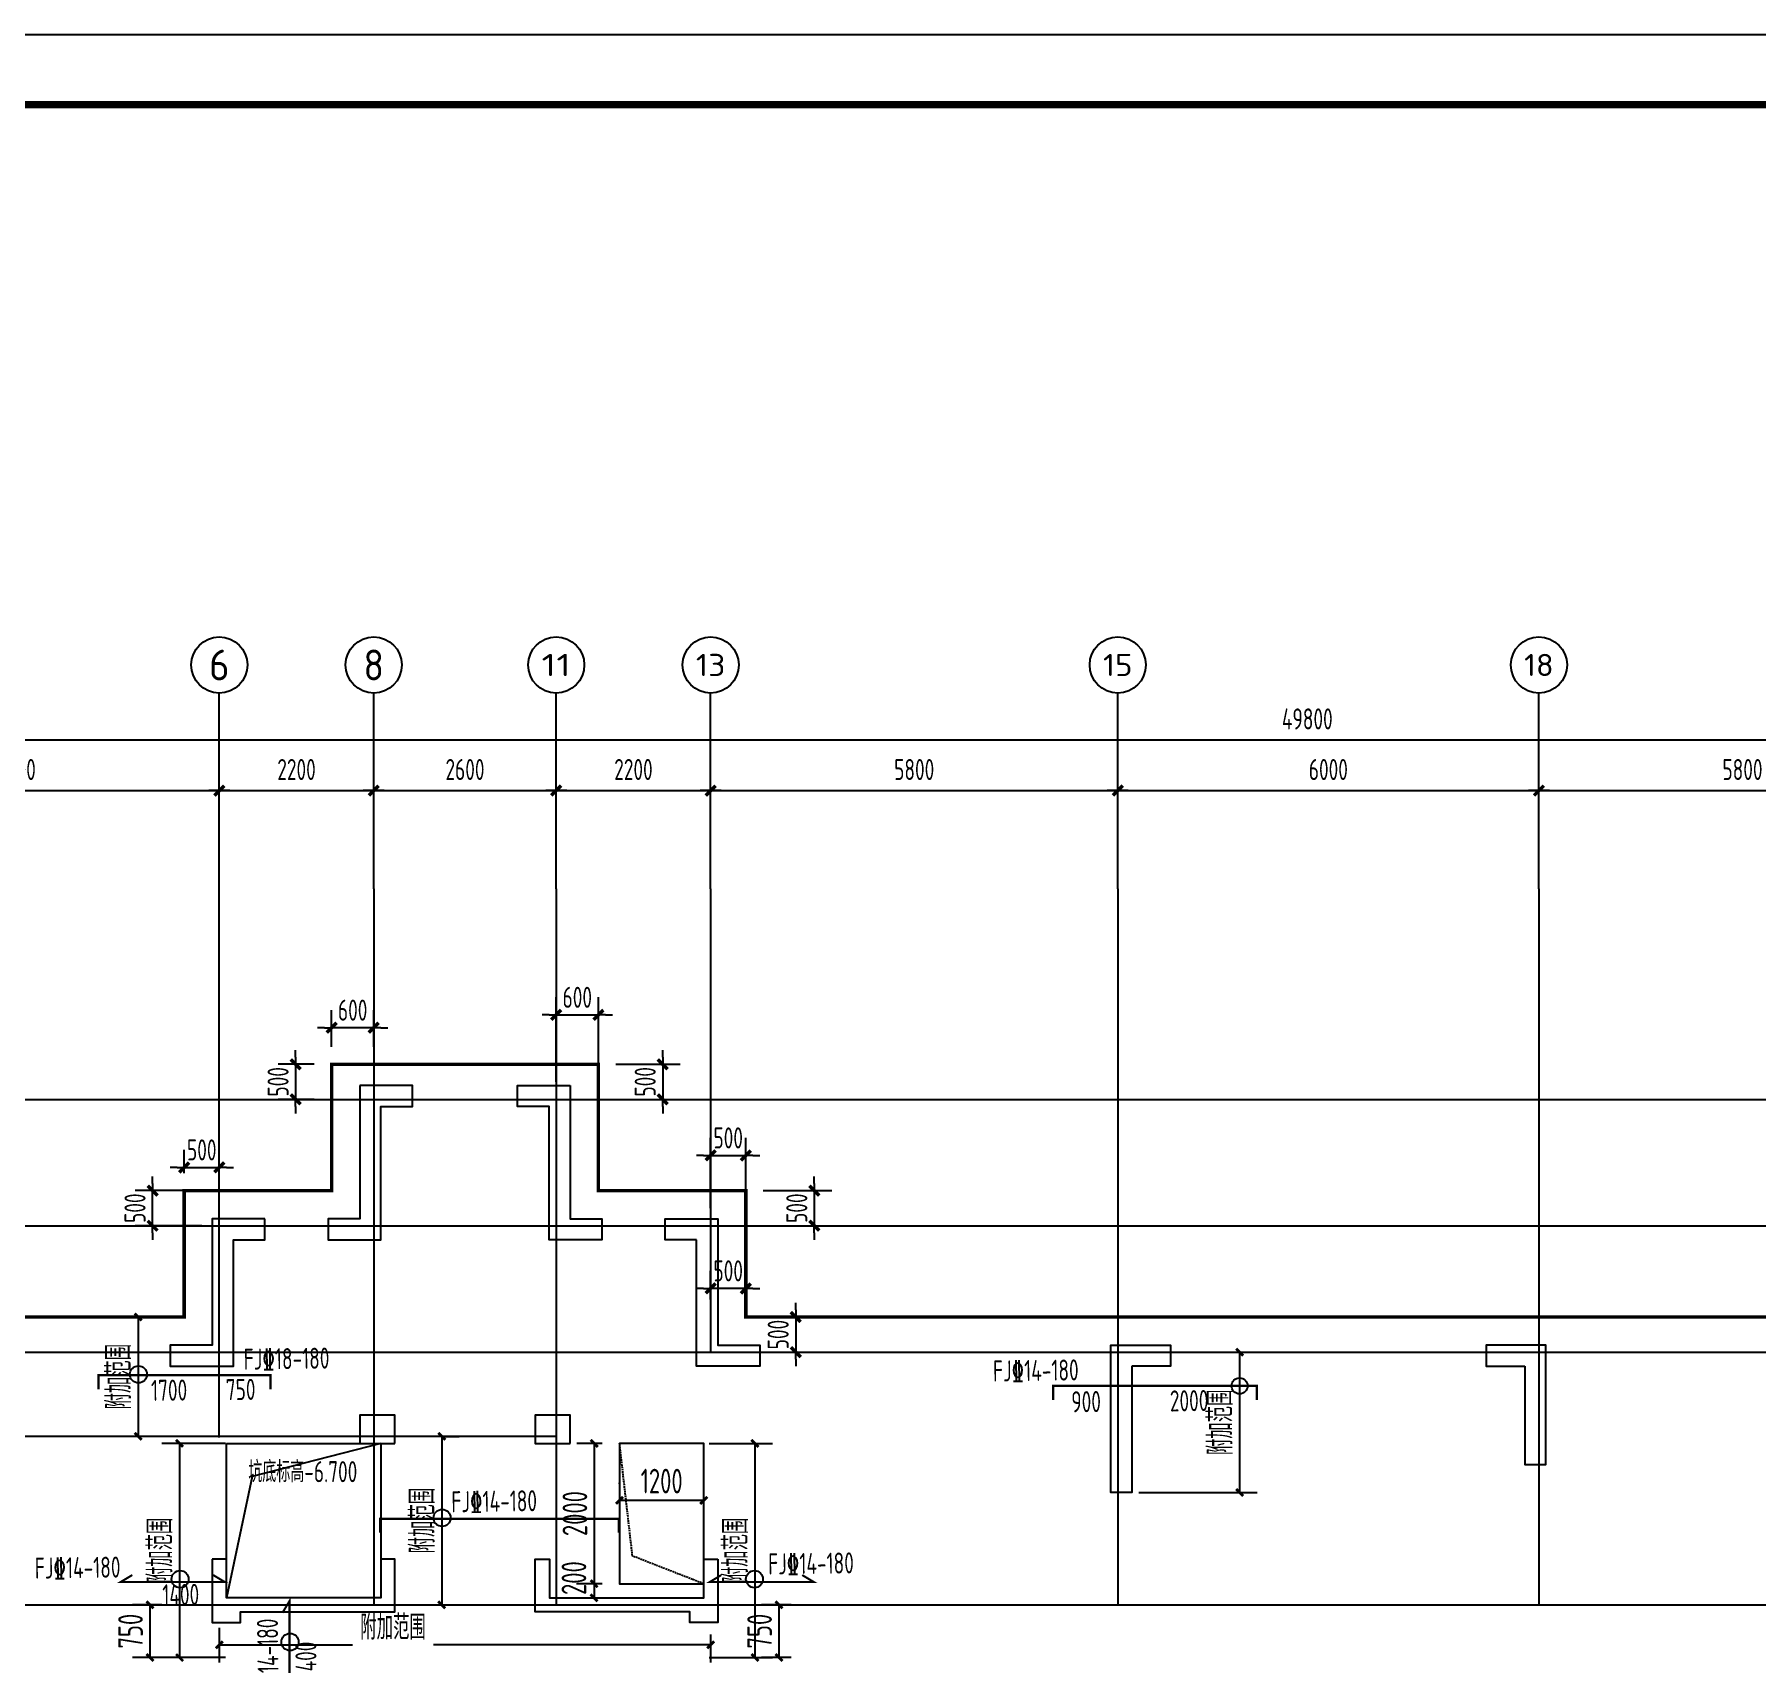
# Model space of a CAD drawing. Extents: x 627893 to 789462, y -407363 to 145317.
# Drawn here: x 681040 to 705575, y -290379 to -267174 of the extents above; entities that cross this region are included whole.
import ezdxf
from ezdxf.enums import TextEntityAlignment as Align

# ---------------------------------------------------------------- set-up
doc = ezdxf.new("R2010")
doc.units = 0
doc.header["$LTSCALE"] = 100
doc.linetypes.add('DASH', pattern=[0.35, 0.25, -0.1])
doc.layers.get('0').update_dxf_attribs({"linetype": 'CONTINUOUS'})
doc.layers.get('Defpoints').update_dxf_attribs({"linetype": 'CONTINUOUS'})
for name, color, linetype in [('AXIS', 3, 'CONTINUOUS'), ('AXIS_TEXT', 7, 'CONTINUOUS'), ('COLU', 255, 'CONTINUOUS'), ('DIM', 3, 'CONTINUOUS'), ('dim-wall', 7, 'CONTINUOUS'), ('dote', 253, 'CONTINUOUS'), ('JSK', 4, 'CONTINUOUS'), ('TEXT', 2, 'CONTINUOUS'), ('WALL', 255, 'CONTINUOUS'), ('Z-CT', 2, 'CONTINUOUS'), ('图框', 254, 'CONTINUOUS'), ('支座钢筋标注', 173, 'CONTINUOUS'), ('板底钢筋', 24, 'CONTINUOUS'), ('楼板负筋钢筋', 1, 'CONTINUOUS')]:
    doc.layers.add(name, color=color, linetype=linetype)
doc.styles.add('_TCH_AXIS', font='tssdeng.shx', dxfattribs={"width": 0.7, "bigfont": 'tssdchn.shx'})
doc.styles.add('COMPLEX', font='tssdeng.shx', dxfattribs={"width": 0.7, "bigfont": 'tssdchn.shx'})
doc.styles.add('dim_font', font='tssdeng.shx', dxfattribs={"width": 0.7, "bigfont": 'tssdchn.shx'})
doc.styles.add('Jgcad-DIM', font='tssdeng.shx', dxfattribs={"width": 0.7, "bigfont": 'tssdchn.shx'})
doc.styles.get("Standard").update_dxf_attribs({"font": 'tssdeng.shx', "width": 0.7, "bigfont": 'tssdchn.shx'})
doc.styles.add('TSSD_Dimension', font='Tssdeng.shx', dxfattribs={"width": 0.7, "bigfont": 'tssdchn.shx'})
doc.dimstyles.new('DIMN', dxfattribs={"dimtxt": 300, "dimasz": 1, "dimexe": 250, "dimexo": 300, "dimgap": 150, "dimtad": 1, "dimdec": 0, "dimzin": 0, "dimdsep": 46, "dimtxsty": 'dim_font', "dimblk": '_DIMX', "dimcen": 0.09, "dimclrt": 7, "dimadec": 0, "dimazin": 0, "dimtfac": 1, "dimtdec": 0, "dimtix": 1, "dimtmove": 2, "dimatfit": 3, "dimldrblk": '_DIMX', "dimfxl": 250, "dimtolj": 1, "dimtzin": 0, "dimarcsym": 0})
doc.dimstyles.new('JGCAD_100_117', dxfattribs={"dimtxt": 351, "dimasz": 100, "dimexe": 250, "dimexo": 250, "dimgap": 100, "dimtad": 1, "dimdec": 0, "dimdsep": 46, "dimtxsty": 'Jgcad-DIM', "dimblk1": 'ARCHTICK', "dimblk2": 'ARCHTICK', "dimsah": 1, "dimcen": 0.09, "dimclre": 7, "dimclrt": 1, "dimadec": 3, "dimazin": 0, "dimtfac": 1, "dimtdec": 4, "dimtix": 1, "dimtofl": 0, "dimtmove": 2, "dimatfit": 3, "dimfxl": 1, "dimtolj": 1, "dimtzin": 0, "dimarcsym": 0})
doc.dimstyles.new('TSSD_100_100$0', dxfattribs={"dimtxt": 300, "dimasz": 100, "dimexe": 250, "dimexo": 250, "dimgap": 100, "dimtad": 1, "dimdec": 0, "dimzin": 0, "dimdsep": 46, "dimtxsty": 'TSSD_Dimension', "dimblk": '_TSDBK', "dimblk1": '_TSDBK', "dimblk2": '_TSDBK', "dimsah": 1, "dimcen": 0, "dimclrt": 7, "dimadec": 0, "dimazin": 0, "dimtfac": 1, "dimtdec": 0, "dimtix": 1, "dimtmove": 2, "dimatfit": 3, "dimldrblk": '_TSDBK', "dimfxl": 1, "dimtolj": 1, "dimtzin": 0, "dimarcsym": 0})

# ---------------------------------------------------------------- blocks, each defined once
blk = doc.blocks.new('_AXISO')
blk.add_circle((0, 0), 0.5)
at = {"layer": 'AXIS_TEXT', "style": 'COMPLEX', "width": 1.041667}
blk.add_attdef('A', text='', height=0.56, dxfattribs=at).set_placement((-0.25, -0.28), (0.25, -0.28), align=Align.FIT)
blk = doc.blocks.new('_DIMX')
blk.add_line((-150, 0), (150, 0))
at = {"const_width": 50}
blk.add_lwpolyline([(-70, -70), (70, 70)], dxfattribs=at)
blk = doc.blocks.new('A$C35F87531')
at = {"layer": '图框'}
blk.add_lwpolyline([(0, 0), (0, 59400), (84100, 59400), (84100, 0)], close=True, dxfattribs=at)
at = {"layer": '图框', "const_width": 100}
blk.add_lwpolyline([(2500, 1000), (83100, 1000), (83100, 58400), (2500, 58400)], close=True, dxfattribs=at)
blk = doc.blocks.new('_ArchTick')
at = {"color": 0, "linetype": 'ByBlock', "const_width": 0.4}
blk.add_lwpolyline([(-0.5, -0.5), (0.5, 0.5)], dxfattribs=at)
blk = doc.blocks.new('*D757')
at = {"layer": 'Defpoints', "color": 0}
for p in [(689376, -288055), (689376, -288068), (690576, -288068)]:
    blk.add_point(p, dxfattribs=at)
at = {"layer": 'dim-wall', "color": 7, "lineweight": -2}
for p, q in [((689376, -287818), (689376, -287805)), ((690576, -287818), (690576, -287806))]:
    blk.add_line(p, q, dxfattribs=at)
at = {"layer": 'dim-wall', "color": 0, "lineweight": -2}
blk.add_line((690576, -288056), (689376, -288055), dxfattribs=at)
at = {"layer": 'dim-wall', "color": 0, "lineweight": -2, "xscale": 100, "yscale": 100, "zscale": 100}
for p, rotation in [((689376, -288055), 179.954628262561), ((690576, -288056), 359.954628262561)]:
    blk.add_blockref('_ArchTick', p, dxfattribs=dict(at, rotation=rotation))
at = {"layer": 'dim-wall', "color": 1, "insert": (689976, -287780), "char_height": 351, "attachment_point": 5, "rotation": 359.9546, "style": 'Jgcad-DIM'}
blk.add_mtext('\\A1;1200', dxfattribs=at)
blk = doc.blocks.new('*D758')
at = {"layer": 'Defpoints', "color": 0}
for p in [(689376, -287243), (689014, -289243), (689376, -289243)]:
    blk.add_point(p, dxfattribs=at)
at = {"layer": 'dim-wall', "color": 7, "lineweight": -2}
for p, q in [((689126, -287243), (688766, -287243)), ((689126, -289243), (688764, -289243))]:
    blk.add_line(p, q, dxfattribs=at)
at = {"layer": 'dim-wall', "color": 0, "lineweight": -2}
blk.add_line((689016, -287243), (689014, -289243), dxfattribs=at)
at = {"layer": 'dim-wall', "color": 0, "lineweight": -2, "xscale": 100, "yscale": 100, "zscale": 100}
for p, rotation in [((689016, -287243), 89.95462826923105), ((689014, -289243), 269.9546282692311)]:
    blk.add_blockref('_ArchTick', p, dxfattribs=dict(at, rotation=rotation))
at = {"layer": 'dim-wall', "color": 1, "insert": (688740, -288243), "char_height": 351, "attachment_point": 5, "rotation": 89.9546, "style": 'Jgcad-DIM'}
blk.add_mtext('\\A1;2000', dxfattribs=at)
blk = doc.blocks.new('*D759')
at = {"layer": 'Defpoints', "color": 0}
for p in [(689376, -289243), (688935, -289443), (689014, -289443)]:
    blk.add_point(p, dxfattribs=at)
at = {"layer": 'dim-wall', "color": 7, "lineweight": -2}
for p, q in [((689126, -289243), (688764, -289243)), ((689185, -289444), (689264, -289444))]:
    blk.add_line(p, q, dxfattribs=at)
at = {"layer": 'dim-wall', "color": 0, "lineweight": -2}
blk.add_line((689014, -289243), (689014, -289443), dxfattribs=at)
at = {"layer": 'dim-wall', "color": 0, "lineweight": -2, "xscale": 100, "yscale": 100, "zscale": 100}
for p, rotation in [((689014, -289243), 89.95462826923105), ((689014, -289443), 269.9546282692311)]:
    blk.add_blockref('_ArchTick', p, dxfattribs=dict(at, rotation=rotation))
at = {"layer": 'dim-wall', "color": 1, "insert": (688726, -289162), "char_height": 351, "attachment_point": 5, "rotation": 89.9546, "style": 'Jgcad-DIM'}
blk.add_mtext('\\A1;200', dxfattribs=at)
blk = doc.blocks.new('*D763')
at = {"layer": 'Defpoints', "color": 0}
for p in [(683674, -289620), (690674, -289714), (683674, -290113)]:
    blk.add_point(p, dxfattribs=at)
at = {"layer": 'dim-wall', "color": 7, "lineweight": -2}
for p, q in [((683674, -289870), (683674, -290363)), ((690674, -289964), (690674, -290363))]:
    blk.add_line(p, q, dxfattribs=at)
at = {"layer": 'dim-wall', "color": 0, "lineweight": -2}
for p, q in [((683674, -290113), (685572, -290113)), ((690674, -290113), (686727, -290113))]:
    blk.add_line(p, q, dxfattribs=at)
at = {"layer": 'dim-wall', "color": 0, "lineweight": -2, "xscale": 100, "yscale": 100, "zscale": 100, "rotation": 180}
blk.add_blockref('_ArchTick', (683674, -290113), dxfattribs=at)
at = {"layer": 'dim-wall', "color": 0, "lineweight": -2, "xscale": 100, "yscale": 100, "zscale": 100}
blk.add_blockref('_ArchTick', (690674, -290113), dxfattribs=at)
at = {"layer": 'dim-wall', "color": 1, "insert": (686149, -289863), "char_height": 351, "attachment_point": 5, "style": 'Jgcad-DIM'}
blk.add_mtext('\\A1;附加范围', dxfattribs=at)
blk = doc.blocks.new('*D764')
at = {"layer": 'Defpoints', "color": 0}
for p in [(684010, -287243), (683107, -290293), (684010, -290293)]:
    blk.add_point(p, dxfattribs=at)
at = {"layer": 'dim-wall', "color": 7, "lineweight": -2}
for p, q in [((683760, -287243), (682857, -287243)), ((683760, -290293), (682857, -290293))]:
    blk.add_line(p, q, dxfattribs=at)
at = {"layer": 'dim-wall', "color": 0, "lineweight": -2}
blk.add_line((683107, -287243), (683107, -290293), dxfattribs=at)
at = {"layer": 'dim-wall', "color": 0, "lineweight": -2, "xscale": 100, "yscale": 100, "zscale": 100}
for p, rotation in [((683107, -287243), 90), ((683107, -290293), 270)]:
    blk.add_blockref('_ArchTick', p, dxfattribs=dict(at, rotation=rotation))
at = {"layer": 'dim-wall', "color": 1, "insert": (682832, -288768), "char_height": 351, "attachment_point": 5, "rotation": 90, "style": 'Jgcad-DIM'}
blk.add_mtext('\\A1;\\A1;附加范围', dxfattribs=at)
blk = doc.blocks.new('*D765')
at = {"layer": 'Defpoints', "color": 0}
for p in [(686624, -287143), (686743, -289543), (686843, -289543)]:
    blk.add_point(p, dxfattribs=at)
at = {"layer": 'dim-wall', "color": 0, "lineweight": -2}
blk.add_line((686843, -287143), (686843, -289543), dxfattribs=at)
at = {"layer": 'dim-wall', "color": 7, "lineweight": -2}
for p, q in [((686874, -287143), (687093, -287143)), ((686993, -289543), (687093, -289543))]:
    blk.add_line(p, q, dxfattribs=at)
at = {"layer": 'dim-wall', "color": 0, "lineweight": -2, "xscale": 100, "yscale": 100, "zscale": 100}
for p, rotation in [((686843, -287143), 90), ((686843, -289543), 270)]:
    blk.add_blockref('_ArchTick', p, dxfattribs=dict(at, rotation=rotation))
at = {"layer": 'dim-wall', "color": 1, "insert": (686568, -288343), "char_height": 351, "attachment_point": 5, "rotation": 90, "style": 'Jgcad-DIM'}
blk.add_mtext('\\A1;\\A1;附加范围', dxfattribs=at)
blk = doc.blocks.new('*D766')
at = {"layer": 'Defpoints', "color": 0}
for p in [(682655, -285443), (682517, -287143), (682677, -287143)]:
    blk.add_point(p, dxfattribs=at)
at = {"layer": 'dim-wall', "color": 7, "lineweight": -2}
for p, q in [((682405, -285443), (682267, -285443)), ((682427, -287143), (682267, -287143))]:
    blk.add_line(p, q, dxfattribs=at)
at = {"layer": 'dim-wall', "color": 0, "lineweight": -2}
blk.add_line((682517, -285443), (682517, -287143), dxfattribs=at)
at = {"layer": 'dim-wall', "color": 0, "lineweight": -2, "xscale": 100, "yscale": 100, "zscale": 100}
for p, rotation in [((682517, -285443), 90), ((682517, -287143), 270)]:
    blk.add_blockref('_ArchTick', p, dxfattribs=dict(at, rotation=rotation))
at = {"layer": 'dim-wall', "color": 1, "insert": (682241, -286293), "char_height": 351, "attachment_point": 5, "rotation": 90, "style": 'Jgcad-DIM'}
blk.add_mtext('\\A1;\\A1;附加范围', dxfattribs=at)
blk = doc.blocks.new('*D776')
at = {"layer": 'Defpoints', "color": 0}
for p in [(683107, -289543), (682685, -290293), (683107, -290293)]:
    blk.add_point(p, dxfattribs=at)
at = {"layer": 'dim-wall', "color": 7, "lineweight": -2}
for p, q in [((682857, -289543), (682435, -289543)), ((682857, -290293), (682435, -290293))]:
    blk.add_line(p, q, dxfattribs=at)
at = {"layer": 'dim-wall', "color": 0, "lineweight": -2}
blk.add_line((682685, -289543), (682685, -290293), dxfattribs=at)
at = {"layer": 'dim-wall', "color": 0, "lineweight": -2, "xscale": 100, "yscale": 100, "zscale": 100}
for p, rotation in [((682685, -289543), 90), ((682685, -290293), 270)]:
    blk.add_blockref('_ArchTick', p, dxfattribs=dict(at, rotation=rotation))
at = {"layer": 'dim-wall', "color": 1, "insert": (682409, -289918), "char_height": 351, "attachment_point": 5, "rotation": 90, "style": 'Jgcad-DIM'}
blk.add_mtext('\\A1;750', dxfattribs=at)
blk = doc.blocks.new('*D777')
at = {"layer": 'Defpoints', "color": 0}
for p in [(690402, -287243), (690402, -290293), (691305, -290293)]:
    blk.add_point(p, dxfattribs=at)
at = {"layer": 'dim-wall', "color": 7, "lineweight": -2}
for p, q in [((690652, -287243), (691555, -287243)), ((690652, -290293), (691555, -290293))]:
    blk.add_line(p, q, dxfattribs=at)
at = {"layer": 'dim-wall', "color": 0, "lineweight": -2}
blk.add_line((691305, -287243), (691305, -290293), dxfattribs=at)
at = {"layer": 'dim-wall', "color": 0, "lineweight": -2, "xscale": 100, "yscale": 100, "zscale": 100}
for p, rotation in [((691305, -287243), 90), ((691305, -290293), 270)]:
    blk.add_blockref('_ArchTick', p, dxfattribs=dict(at, rotation=rotation))
at = {"layer": 'dim-wall', "color": 1, "insert": (691030, -288768), "char_height": 351, "attachment_point": 5, "rotation": 90, "style": 'Jgcad-DIM'}
blk.add_mtext('\\A1;\\A1;附加范围', dxfattribs=at)
blk = doc.blocks.new('*D778')
at = {"layer": 'Defpoints', "color": 0}
for p in [(692069, -289543), (691647, -290293), (692069, -290293)]:
    blk.add_point(p, dxfattribs=at)
at = {"layer": 'dim-wall', "color": 7, "lineweight": -2}
for p, q in [((691819, -289543), (691397, -289543)), ((691819, -290293), (691397, -290293))]:
    blk.add_line(p, q, dxfattribs=at)
at = {"layer": 'dim-wall', "color": 0, "lineweight": -2}
blk.add_line((691647, -289543), (691647, -290293), dxfattribs=at)
at = {"layer": 'dim-wall', "color": 0, "lineweight": -2, "xscale": 100, "yscale": 100, "zscale": 100}
for p, rotation in [((691647, -289543), 90), ((691647, -290293), 270)]:
    blk.add_blockref('_ArchTick', p, dxfattribs=dict(at, rotation=rotation))
at = {"layer": 'dim-wall', "color": 1, "insert": (691371, -289918), "char_height": 351, "attachment_point": 5, "rotation": 90, "style": 'Jgcad-DIM'}
blk.add_mtext('\\A1;750', dxfattribs=at)
blk = doc.blocks.new('*D779')
at = {"layer": 'Defpoints', "color": 0}
for p in [(696474, -285943), (696524, -287943), (698210, -287943)]:
    blk.add_point(p, dxfattribs=at)
at = {"layer": 'dim-wall', "color": 7, "lineweight": -2}
for p, q in [((696724, -285943), (698460, -285943)), ((696774, -287943), (698460, -287943))]:
    blk.add_line(p, q, dxfattribs=at)
at = {"layer": 'dim-wall', "color": 0, "lineweight": -2}
blk.add_line((698210, -285943), (698210, -287943), dxfattribs=at)
at = {"layer": 'dim-wall', "color": 0, "lineweight": -2, "xscale": 100, "yscale": 100, "zscale": 100}
for p, rotation in [((698210, -285943), 90), ((698210, -287943), 270)]:
    blk.add_blockref('_ArchTick', p, dxfattribs=dict(at, rotation=rotation))
at = {"layer": 'dim-wall', "color": 1, "insert": (697934, -286943), "char_height": 351, "attachment_point": 5, "rotation": 90, "style": 'Jgcad-DIM'}
blk.add_mtext('\\A1;\\A1;\\A1;附加范围', dxfattribs=at)
blk = doc.blocks.new('_TSDBK')
blk.add_line((-1, 0), (0, 0))
at = {"const_width": 0.5}
blk.add_lwpolyline([(-0.7, -0.7), (0.7, 0.7)], dxfattribs=at)
blk = doc.blocks.new('*D921')
at = {"layer": 'Defpoints', "color": 0}
for p in [(691174, -283142), (690674, -284143), (691174, -284143)]:
    blk.add_point(p, dxfattribs=at)
at = {"layer": 'DIM', "color": 0, "lineweight": -2}
for p, q in [((690674, -283893), (690674, -282892)), ((691174, -283893), (691174, -282892)), ((690574, -283142), (690474, -283142)), ((690674, -283142), (691174, -283142)), ((691274, -283142), (691374, -283142))]:
    blk.add_line(p, q, dxfattribs=at)
at = {"layer": 'DIM', "color": 0, "lineweight": -2, "xscale": 100, "yscale": 100, "zscale": 100}
blk.add_blockref('_TSDBK', (690674, -283142), dxfattribs=at)
at = {"layer": 'DIM', "color": 0, "lineweight": -2, "xscale": 100, "yscale": 100, "zscale": 100, "rotation": 180}
blk.add_blockref('_TSDBK', (691174, -283142), dxfattribs=at)
at = {"layer": 'DIM', "color": 7, "insert": (690924, -282892), "char_height": 300, "attachment_point": 5, "style": 'TSSD_Dimension'}
blk.add_mtext('\\A1;500', dxfattribs=at)
blk = doc.blocks.new('*D922')
at = {"layer": 'Defpoints', "color": 0}
for p in [(691174, -283643), (691174, -284143), (692151, -284143)]:
    blk.add_point(p, dxfattribs=at)
at = {"layer": 'DIM', "color": 0, "lineweight": -2}
for p, q in [((692151, -283543), (692151, -283443)), ((691424, -283643), (692401, -283643)), ((692151, -283643), (692151, -284143)), ((691424, -284143), (692401, -284143)), ((692151, -284243), (692151, -284343))]:
    blk.add_line(p, q, dxfattribs=at)
at = {"layer": 'DIM', "color": 0, "lineweight": -2, "xscale": 100, "yscale": 100, "zscale": 100}
for p, rotation in [((692151, -283643), 270), ((692151, -284143), 90)]:
    blk.add_blockref('_TSDBK', p, dxfattribs=dict(at, rotation=rotation))
at = {"layer": 'DIM', "color": 7, "insert": (691901, -283893), "char_height": 300, "attachment_point": 5, "rotation": 90, "style": 'TSSD_Dimension'}
blk.add_mtext('\\A1;500', dxfattribs=at)
blk = doc.blocks.new('*D923')
at = {"layer": 'Defpoints', "color": 0}
for p in [(691174, -285443), (691174, -285943), (691886, -285943)]:
    blk.add_point(p, dxfattribs=at)
at = {"layer": 'DIM', "color": 0, "lineweight": -2}
for p, q in [((691886, -285343), (691886, -285243)), ((691424, -285443), (692136, -285443)), ((691886, -285443), (691886, -285943)), ((691424, -285943), (692136, -285943)), ((691886, -286043), (691886, -286143))]:
    blk.add_line(p, q, dxfattribs=at)
at = {"layer": 'DIM', "color": 0, "lineweight": -2, "xscale": 100, "yscale": 100, "zscale": 100}
for p, rotation in [((691886, -285443), 270), ((691886, -285943), 90)]:
    blk.add_blockref('_TSDBK', p, dxfattribs=dict(at, rotation=rotation))
at = {"layer": 'DIM', "color": 7, "insert": (691636, -285693), "char_height": 300, "attachment_point": 5, "rotation": 90, "style": 'TSSD_Dimension'}
blk.add_mtext('\\A1;500', dxfattribs=at)
blk = doc.blocks.new('*D924')
at = {"layer": 'Defpoints', "color": 0}
for p in [(690674, -285036), (690674, -285443), (691174, -285443)]:
    blk.add_point(p, dxfattribs=at)
at = {"layer": 'DIM', "color": 0, "lineweight": -2}
for p, q in [((690674, -285193), (690674, -284786)), ((691174, -285193), (691174, -284786)), ((690574, -285036), (690474, -285036)), ((691174, -285036), (690674, -285036)), ((691274, -285036), (691374, -285036))]:
    blk.add_line(p, q, dxfattribs=at)
at = {"layer": 'DIM', "color": 0, "lineweight": -2, "xscale": 100, "yscale": 100, "zscale": 100}
blk.add_blockref('_TSDBK', (690674, -285036), dxfattribs=at)
at = {"layer": 'DIM', "color": 0, "lineweight": -2, "xscale": 100, "yscale": 100, "zscale": 100, "rotation": 180}
blk.add_blockref('_TSDBK', (691174, -285036), dxfattribs=at)
at = {"layer": 'DIM', "color": 7, "insert": (690924, -284786), "char_height": 300, "attachment_point": 5, "style": 'TSSD_Dimension'}
blk.add_mtext('\\A1;500', dxfattribs=at)
blk = doc.blocks.new('*D925')
at = {"layer": 'Defpoints', "color": 0}
for p in [(689074, -281139), (688474, -282343), (689074, -282343)]:
    blk.add_point(p, dxfattribs=at)
at = {"layer": 'DIM', "color": 0, "lineweight": -2}
for p, q in [((688474, -282093), (688474, -280889)), ((689074, -282093), (689074, -280889)), ((688374, -281139), (688274, -281139)), ((688474, -281139), (689074, -281139)), ((689174, -281139), (689274, -281139))]:
    blk.add_line(p, q, dxfattribs=at)
at = {"layer": 'DIM', "color": 0, "lineweight": -2, "xscale": 100, "yscale": 100, "zscale": 100}
blk.add_blockref('_TSDBK', (688474, -281139), dxfattribs=at)
at = {"layer": 'DIM', "color": 0, "lineweight": -2, "xscale": 100, "yscale": 100, "zscale": 100, "rotation": 180}
blk.add_blockref('_TSDBK', (689074, -281139), dxfattribs=at)
at = {"layer": 'DIM', "color": 7, "insert": (688774, -280889), "char_height": 300, "attachment_point": 5, "style": 'TSSD_Dimension'}
blk.add_mtext('\\A1;600', dxfattribs=at)
blk = doc.blocks.new('*D926')
at = {"layer": 'Defpoints', "color": 0}
for p in [(689074, -281843), (689074, -282343), (689991, -282343)]:
    blk.add_point(p, dxfattribs=at)
at = {"layer": 'DIM', "color": 0, "lineweight": -2}
for p, q in [((689991, -281743), (689991, -281643)), ((689324, -281843), (690241, -281843)), ((689991, -281843), (689991, -282343)), ((689324, -282343), (690241, -282343)), ((689991, -282443), (689991, -282543))]:
    blk.add_line(p, q, dxfattribs=at)
at = {"layer": 'DIM', "color": 0, "lineweight": -2, "xscale": 100, "yscale": 100, "zscale": 100}
for p, rotation in [((689991, -281843), 270), ((689991, -282343), 90)]:
    blk.add_blockref('_TSDBK', p, dxfattribs=dict(at, rotation=rotation))
at = {"layer": 'DIM', "color": 7, "insert": (689741, -282093), "char_height": 300, "attachment_point": 5, "rotation": 90, "style": 'TSSD_Dimension'}
blk.add_mtext('\\A1;500', dxfattribs=at)
blk = doc.blocks.new('*D927')
at = {"layer": 'Defpoints', "color": 0}
for p in [(685274, -281322), (685274, -281843), (685874, -281843)]:
    blk.add_point(p, dxfattribs=at)
at = {"layer": 'DIM', "color": 0, "lineweight": -2}
for p, q in [((685274, -281593), (685274, -281072)), ((685874, -281593), (685874, -281072)), ((685174, -281322), (685074, -281322)), ((685874, -281322), (685274, -281322)), ((685974, -281322), (686074, -281322))]:
    blk.add_line(p, q, dxfattribs=at)
at = {"layer": 'DIM', "color": 0, "lineweight": -2, "xscale": 100, "yscale": 100, "zscale": 100}
blk.add_blockref('_TSDBK', (685274, -281322), dxfattribs=at)
at = {"layer": 'DIM', "color": 0, "lineweight": -2, "xscale": 100, "yscale": 100, "zscale": 100, "rotation": 180}
blk.add_blockref('_TSDBK', (685874, -281322), dxfattribs=at)
at = {"layer": 'DIM', "color": 7, "insert": (685574, -281072), "char_height": 300, "attachment_point": 5, "style": 'TSSD_Dimension'}
blk.add_mtext('\\A1;600', dxfattribs=at)
blk = doc.blocks.new('*D928')
at = {"layer": 'Defpoints', "color": 0}
for p in [(685274, -281843), (684761, -282343), (685274, -282343)]:
    blk.add_point(p, dxfattribs=at)
at = {"layer": 'DIM', "color": 0, "lineweight": -2}
for p, q in [((684761, -281743), (684761, -281643)), ((685024, -281843), (684511, -281843)), ((684761, -281843), (684761, -282343)), ((685024, -282343), (684511, -282343)), ((684761, -282443), (684761, -282543))]:
    blk.add_line(p, q, dxfattribs=at)
at = {"layer": 'DIM', "color": 0, "lineweight": -2, "xscale": 100, "yscale": 100, "zscale": 100}
for p, rotation in [((684761, -281843), 270), ((684761, -282343), 90)]:
    blk.add_blockref('_TSDBK', p, dxfattribs=dict(at, rotation=rotation))
at = {"layer": 'DIM', "color": 7, "insert": (684511, -282093), "char_height": 300, "attachment_point": 5, "rotation": 90, "style": 'TSSD_Dimension'}
blk.add_mtext('\\A1;500', dxfattribs=at)
blk = doc.blocks.new('*D929')
at = {"layer": 'Defpoints', "color": 0}
for p in [(682723, -283643), (683674, -283643), (683674, -284143)]:
    blk.add_point(p, dxfattribs=at)
at = {"layer": 'DIM', "color": 0, "lineweight": -2}
for p, q in [((682723, -283543), (682723, -283443)), ((683424, -283643), (682473, -283643)), ((682723, -284143), (682723, -283643)), ((683424, -284143), (682473, -284143)), ((682723, -284243), (682723, -284343))]:
    blk.add_line(p, q, dxfattribs=at)
at = {"layer": 'DIM', "color": 0, "lineweight": -2, "xscale": 100, "yscale": 100, "zscale": 100}
for p, rotation in [((682723, -283643), 270), ((682723, -284143), 90)]:
    blk.add_blockref('_TSDBK', p, dxfattribs=dict(at, rotation=rotation))
at = {"layer": 'DIM', "color": 7, "insert": (682473, -283893), "char_height": 300, "attachment_point": 5, "rotation": 90, "style": 'TSSD_Dimension'}
blk.add_mtext('\\A1;500', dxfattribs=at)
blk = doc.blocks.new('*D930')
at = {"layer": 'Defpoints', "color": 0}
for p in [(683674, -283313), (683174, -283643), (683674, -283643)]:
    blk.add_point(p, dxfattribs=at)
at = {"layer": 'DIM', "color": 0, "lineweight": -2}
for p, q in [((683174, -283393), (683174, -283063)), ((683674, -283393), (683674, -283063)), ((683074, -283313), (682974, -283313)), ((683174, -283313), (683674, -283313)), ((683774, -283313), (683874, -283313))]:
    blk.add_line(p, q, dxfattribs=at)
at = {"layer": 'DIM', "color": 0, "lineweight": -2, "xscale": 100, "yscale": 100, "zscale": 100}
blk.add_blockref('_TSDBK', (683174, -283313), dxfattribs=at)
at = {"layer": 'DIM', "color": 0, "lineweight": -2, "xscale": 100, "yscale": 100, "zscale": 100, "rotation": 180}
blk.add_blockref('_TSDBK', (683674, -283313), dxfattribs=at)
at = {"layer": 'DIM', "color": 7, "insert": (683424, -283063), "char_height": 300, "attachment_point": 5, "style": 'TSSD_Dimension'}
blk.add_mtext('\\A1;500', dxfattribs=at)

msp = doc.modelspace()

# ---------------------------------------------------------------- linework, layer by layer
at = {"layer": 'AXIS'}
for p, q in [((683674, -279342.3), (683674, -276555.5)), ((685874, -279342.3), (685874, -276555.5)), ((688474, -279342.3), (688474, -276555.5)), ((690674, -279342.3), (690674, -276555.5)), ((696474, -279342.3), (696474, -276555.5)), ((702474, -279342.3), (702474, -276555.5))]:
    msp.add_line(p, q, dxfattribs=at)
at = {"layer": 'COLU'}
for points in [[(686174, -287243.3), (686174, -286843.3), (685674, -286843.3), (685674, -287243.3)], [(688674, -287243.3), (688674, -286843.3), (688174, -286843.3), (688174, -287243.3)]]:
    msp.add_lwpolyline(points, close=True, dxfattribs=at)
at = {"layer": 'dim-wall'}
for centre, radius in [((682521.3, -286260.2), 121.8), ((698209.6, -286423.8), 113.9), ((686847.7, -288304.6), 121.8), ((683114.6, -289177.1), 121.8), ((691297.8, -289177.1), 121.8), ((684681.2, -290072.2), 121.8)]:
    msp.add_circle(centre, radius, dxfattribs=at)
at = {"layer": 'dote'}
for p, q in [((683674, -287159.5), (683674, -279342.3)), ((685874, -279342.3), (685874, -289543.3)), ((688474, -279342.3), (688474, -289543.3)), ((690674, -279342.3), (690674, -285943.3)), ((696474, -279342.3), (696474, -289543.3)), ((702474, -279342.3), (702474, -289543.3)), ((671970.6, -282343.3), (726174, -282343.3)), ((671970.6, -284143.3), (726174, -284143.3)), ((671970.6, -285943.3), (726174, -285943.3)), ((688474, -287143.3), (671970.6, -287143.3)), ((671970.6, -289543.3), (726174, -289543.3))]:
    msp.add_line(p, q, dxfattribs=at)
at = {"layer": 'JSK'}
for p, q in [((685974, -287243.3), (684139.9, -287713.2)), ((684139.9, -287713.2), (683774, -289443.3))]:
    msp.add_line(p, q, dxfattribs=at)
for points in [[(683774, -287243.3), (685974, -287243.3), (685974, -289443.3), (683774, -289443.3)], [(690576, -289243.3), (690576, -287243.3), (689376, -287243.3), (689376, -289243.3)]]:
    msp.add_lwpolyline(points, close=True, dxfattribs=at)
at = {"layer": 'JSK', "linetype": 'DASH'}
msp.add_lwpolyline([(690576, -289243.3), (689560.4, -288847.8), (689376, -287243.3)], dxfattribs=at)
at = {"layer": 'WALL'}
for points in [[(685674, -282143.3), (685674, -284043.3), (685224, -284043.3), (685224, -284343.3), (685974, -284343.3), (685974, -282443.3), (686424, -282443.3), (686424, -282143.3)], [(688674, -282143.3), (688674, -284043.3), (689124, -284043.3), (689124, -284343.3), (688374, -284343.3), (688374, -282443.3), (687924, -282443.3), (687924, -282143.3)], [(684324, -284043.3), (683574, -284043.3), (683574, -285843.3), (682974, -285843.3), (682974, -286143.3), (683874, -286143.3), (683874, -284343.3), (684324, -284343.3)], [(690474, -284343.3), (690024, -284343.3), (690024, -284043.3), (690774, -284043.3), (690774, -285843.3), (691374, -285843.3), (691374, -286143.3), (690474, -286143.3)], [(696674, -286143.3), (696674, -287943.3), (696374, -287943.3), (696374, -285843.3), (697224, -285843.3), (697224, -286143.3)], [(702274, -286143.3), (702274, -287543.3), (702574, -287543.3), (702574, -285843.3), (701724, -285843.3), (701724, -286143.3)], [(683574, -288893.3), (683574, -289793.3), (683974, -289793.3), (683974, -289643.3), (686174, -289643.3), (686174, -288893.3), (685974, -288893.3), (685974, -289443.3), (683774, -289443.3), (683774, -288893.3)], [(690776, -288893.3), (690776, -289793.3), (690376, -289793.3), (690376, -289643.3), (688176, -289643.3), (688176, -288893.3), (688376, -288893.3), (688376, -289443.3), (690576, -289443.3), (690576, -288893.3)]]:
    msp.add_lwpolyline(points, close=True, dxfattribs=at)
at = {"layer": 'Z-CT', "const_width": 50}
msp.add_lwpolyline([(719074, -295743.3), (704474, -295743.3), (704474, -297543.3), (694474, -297543.3), (694474, -295743.3), (679874, -295743.3), (679874, -297543.3), (677774, -297543.3), (676274, -299043.3), (675263.7, -299043.3), (673774, -297543.3), (673774, -285443.3), (683174, -285443.3), (683174, -283643.3), (685274, -283643.3), (685274, -281843.3), (689074, -281843.3), (689074, -283643.3), (691174, -283643.3), (691174, -285443.3), (707774, -285443.3)], dxfattribs=at)
at = {"layer": '板底钢筋', "const_width": 30}
for points in [[(682434.5, -289118.3), (682267.8, -289218.3), (683753.2, -289218.3), (683586.5, -289118.3)], [(691977.9, -289118.3), (692144.6, -289218.3), (690659.2, -289218.3), (690825.9, -289118.3)], [(684573.7, -290671.3), (684673.7, -290837.9), (684673.7, -289489), (684573.7, -289655.7)]]:
    msp.add_lwpolyline(points, dxfattribs=at)
at = {"layer": '楼板负筋钢筋', "const_width": 35}
for points in [[(681954, -286472.3), (681954, -286272.3), (684404, -286272.3), (684404, -286472.3)], [(695553.3, -286623.8), (695553.3, -286423.8), (698454, -286423.8), (698454, -286623.8)], [(685967.9, -288516.7), (685967.9, -288316.7), (689366.6, -288316.7), (689366.6, -288516.7)]]:
    msp.add_lwpolyline(points, dxfattribs=at)

# ---------------------------------------------------------------- block references
at = {"layer": 'AXIS'}
ref = msp.add_blockref('_AXISO', (683674, -276155.5), dxfattribs=dict(at, xscale=800, yscale=800, zscale=800))
ref.add_attrib('A', '6', dxfattribs={"layer": 'AXIS_TEXT', "height": 438.4, "style": '_TCH_AXIS', "width": 1.333333}).set_placement((683527.9, -276374.7), (683820.1, -276374.7), align=Align.FIT)
ref = msp.add_blockref('_AXISO', (685874, -276155.5), dxfattribs=dict(at, xscale=800, yscale=800, zscale=800))
ref.add_attrib('A', '8', dxfattribs={"layer": 'AXIS_TEXT', "height": 438.4, "style": '_TCH_AXIS', "width": 1.238095}).set_placement((685727.9, -276374.7), (686020.1, -276374.7), align=Align.FIT)
ref = msp.add_blockref('_AXISO', (688474, -276155.5), dxfattribs=dict(at, xscale=800, yscale=800, zscale=800))
ref.add_attrib('A', '11', dxfattribs={"layer": 'AXIS_TEXT', "height": 315.75, "style": '_TCH_AXIS', "width": 1.650794}).set_placement((688263.5, -276313.4), (688684.5, -276313.4), align=Align.FIT)
ref = msp.add_blockref('_AXISO', (690674, -276155.5), dxfattribs=dict(at, xscale=800, yscale=800, zscale=800))
ref.add_attrib('A', '13', dxfattribs={"layer": 'AXIS_TEXT', "height": 315.75, "style": '_TCH_AXIS', "width": 1.155556}).set_placement((690463.5, -276313.4), (690884.5, -276313.4), align=Align.FIT)
ref = msp.add_blockref('_AXISO', (696474, -276155.5), dxfattribs=dict(at, xscale=800, yscale=800, zscale=800))
ref.add_attrib('A', '15', dxfattribs={"layer": 'AXIS_TEXT', "height": 315.75, "style": '_TCH_AXIS', "width": 1.155556}).set_placement((696263.5, -276313.4), (696684.5, -276313.4), align=Align.FIT)
ref = msp.add_blockref('_AXISO', (702474, -276155.5), dxfattribs=dict(at, xscale=800, yscale=800, zscale=800))
ref.add_attrib('A', '18', dxfattribs={"layer": 'AXIS_TEXT', "height": 315.75, "style": '_TCH_AXIS', "width": 1.155556}).set_placement((702263.5, -276313.4), (702684.5, -276313.4), align=Align.FIT)
at = {"layer": '图框'}
msp.add_blockref('A$C35F87531', (657905.8, -326574.4), dxfattribs=at)

# ---------------------------------------------------------------- texts
at = {"layer": 'TEXT', "width": 0.7}
msp.add_text('坑底标高-6.700', height=300, dxfattribs=at).set_placement((684086.8, -287885.9), align=Align.BOTTOM_LEFT)
at = {"layer": '支座钢筋标注', "color": 47, "width": 0.7}
for s, rotation, p in [('FJ%%13218-180', 0.81971, (684023.2, -286194.5)), ('FJ%%13214-180', 0.81971, (694697.8, -286363.3)), ('1700', 0.81971, (682703.5, -286639.6)), ('750', 0.81971, (683768, -286628.7)), ('900', 0.81971, (695813.8, -286801.9)), ('2000', 0.81971, (697218.2, -286789.4)), ('FJ%%13214-180', 0.81971, (686981.2, -288226)), ('FJ%%13214-180', 0.81971, (681047.2, -289171.3)), ('FJ%%13214-180', 0.81971, (691495, -289112.1)), ('1400', 0.81971, (682864.1, -289550.3)), ('FJ%%13214-180', 90.81971, (684525.8, -290957.3)), ('1400', 90.81971, (685062.4, -290589.6))]:
    msp.add_text(s, height=300, rotation=rotation, dxfattribs=at).set_placement(p)

# ---------------------------------------------------------------- dimensions: what is measured, and where the dimension line sits
at = {"layer": 'AXIS'}
for base, p1, p2 in [((724074, -277223.8), (674274, -279342.3), (724074, -279342.3)), ((683674, -277944.4), (677874, -279342.3), (683674, -279342.3)), ((685874, -277944.4), (683674, -279342.3), (685874, -279342.3)), ((688474, -277944.4), (685874, -279342.3), (688474, -279342.3)), ((690674, -277944.4), (688474, -279342.3), (690674, -279342.3)), ((696474, -277944.4), (690674, -279342.3), (696474, -279342.3)), ((702474, -277944.4), (696474, -279342.3), (702474, -279342.3)), ((708274, -277944.4), (702474, -279342.3), (708274, -279342.3))]:
    msp.add_linear_dim(base=base, p1=p1, p2=p2, dimstyle='DIMN', dxfattribs=at).render()
at = {"layer": 'DIM'}
for base, p1, p2, picture, middle in [((685274, -281322.1), (685874, -281843.3), (685274, -281843.3), '*D927', (685574, -281072.1)), ((689074, -281139.5), (688474, -282343.3), (689074, -282343.3), '*D925', (688774, -280889.5)), ((683674, -283313), (683174, -283643.3), (683674, -283643.3), '*D930', (683424, -283063)), ((691174, -283142.1), (690674, -284143.3), (691174, -284143.3), '*D921', (690924, -282892.1)), ((690674, -285035.8), (691174, -285443.3), (690674, -285443.3), '*D924', (690924, -284785.8))]:
    dim = msp.add_linear_dim(base=base, p1=p1, p2=p2, dimstyle='TSSD_100_100$0', dxfattribs=at)
    dim.commit()
    dim.dimension.update_dxf_attribs({"geometry": picture, "text_midpoint": middle})
for base, p1, p2, picture, middle in [((684761.4, -282343.3), (685274, -281843.3), (685274, -282343.3), '*D928', (684511.4, -282093.3)), ((689991.4, -282343.3), (689074, -281843.3), (689074, -282343.3), '*D926', (689741.4, -282093.3)), ((682722.5, -283643.3), (683674, -284143.3), (683674, -283643.3), '*D929', (682472.5, -283893.3)), ((692151.4, -284143.3), (691174, -283643.3), (691174, -284143.3), '*D922', (691901.4, -283893.3)), ((691886.3, -285943.3), (691174, -285443.3), (691174, -285943.3), '*D923', (691636.3, -285693.3))]:
    dim = msp.add_linear_dim(base=base, p1=p1, p2=p2, angle=90, dimstyle='TSSD_100_100$0', dxfattribs=at)
    dim.commit()
    dim.dimension.update_dxf_attribs({"geometry": picture, "text_midpoint": middle})
at = {"layer": 'dim-wall'}
for base, p1, p2, text, picture, middle in [((682517, -287143.3), (682655, -285443.3), (682677, -287143.3), '\\A1;附加范围', '*D766', (682241.5, -286293.3)), ((698209.6, -287943.3), (696474, -285943.3), (696524, -287943.3), '\\A1;\\A1;附加范围', '*D779', (697934.1, -286943.3)), ((683107.1, -290293.3), (684009.9, -287243.3), (684009.9, -290293.3), '\\A1;附加范围', '*D764', (682831.6, -288768.3)), ((686843.4, -289543.3), (686624, -287143.3), (686743.4, -289543.3), '\\A1;附加范围', '*D765', (686567.9, -288343.3)), ((691305.2, -290293.3), (690402.5, -287243.3), (690402.5, -290293.3), '\\A1;附加范围', '*D777', (691029.7, -288768.3))]:
    dim = msp.add_linear_dim(base=base, p1=p1, p2=p2, angle=90, text=text, dimstyle='JGCAD_100_117', dxfattribs=at)
    dim.commit()
    dim.dimension.update_dxf_attribs({"geometry": picture, "text_midpoint": middle})
for base, p1, p2, angle, picture, middle in [((689014.3, -289243), (689376, -287243.3), (689376, -289243.3), 89.95463, '*D758', (688739.6, -288242.8)), ((689376, -288055), (690576, -288068.3), (689376, -288068.3), 359.95463, '*D757', (689976.3, -287779.9)), ((682684.5, -290293.3), (683107.1, -289543.3), (683107.1, -290293.3), 90, '*D776', (682409, -289918.3)), ((691646.6, -290293.3), (692069.2, -289543.3), (692069.2, -290293.3), 90, '*D778', (691371.1, -289918.3))]:
    dim = msp.add_linear_dim(base=base, p1=p1, p2=p2, angle=angle, dimstyle='JGCAD_100_117', dxfattribs=at)
    dim.commit()
    dim.dimension.update_dxf_attribs({"geometry": picture, "text_midpoint": middle})
dim = msp.add_linear_dim(base=(689014.2, -289443.4), p1=(689376, -289243.3), p2=(688935.1, -289443.3), angle=89.95463, dimstyle='JGCAD_100_117', dxfattribs=at)
dim.commit()
dim.dimension.update_dxf_attribs({"geometry": '*D759', "text_midpoint": (688726.1, -289162.2), "dimtype": 160})
dim = msp.add_linear_dim(base=(683674, -290113.4), p1=(690674, -289713.9), p2=(683674, -289619.7), text='附加范围', dimstyle='JGCAD_100_117', dxfattribs=at)
dim.commit()
dim.dimension.update_dxf_attribs({"geometry": '*D763', "text_midpoint": (686149.5, -289863.4), "dimtype": 160})

doc.saveas('drawing.dxf')
